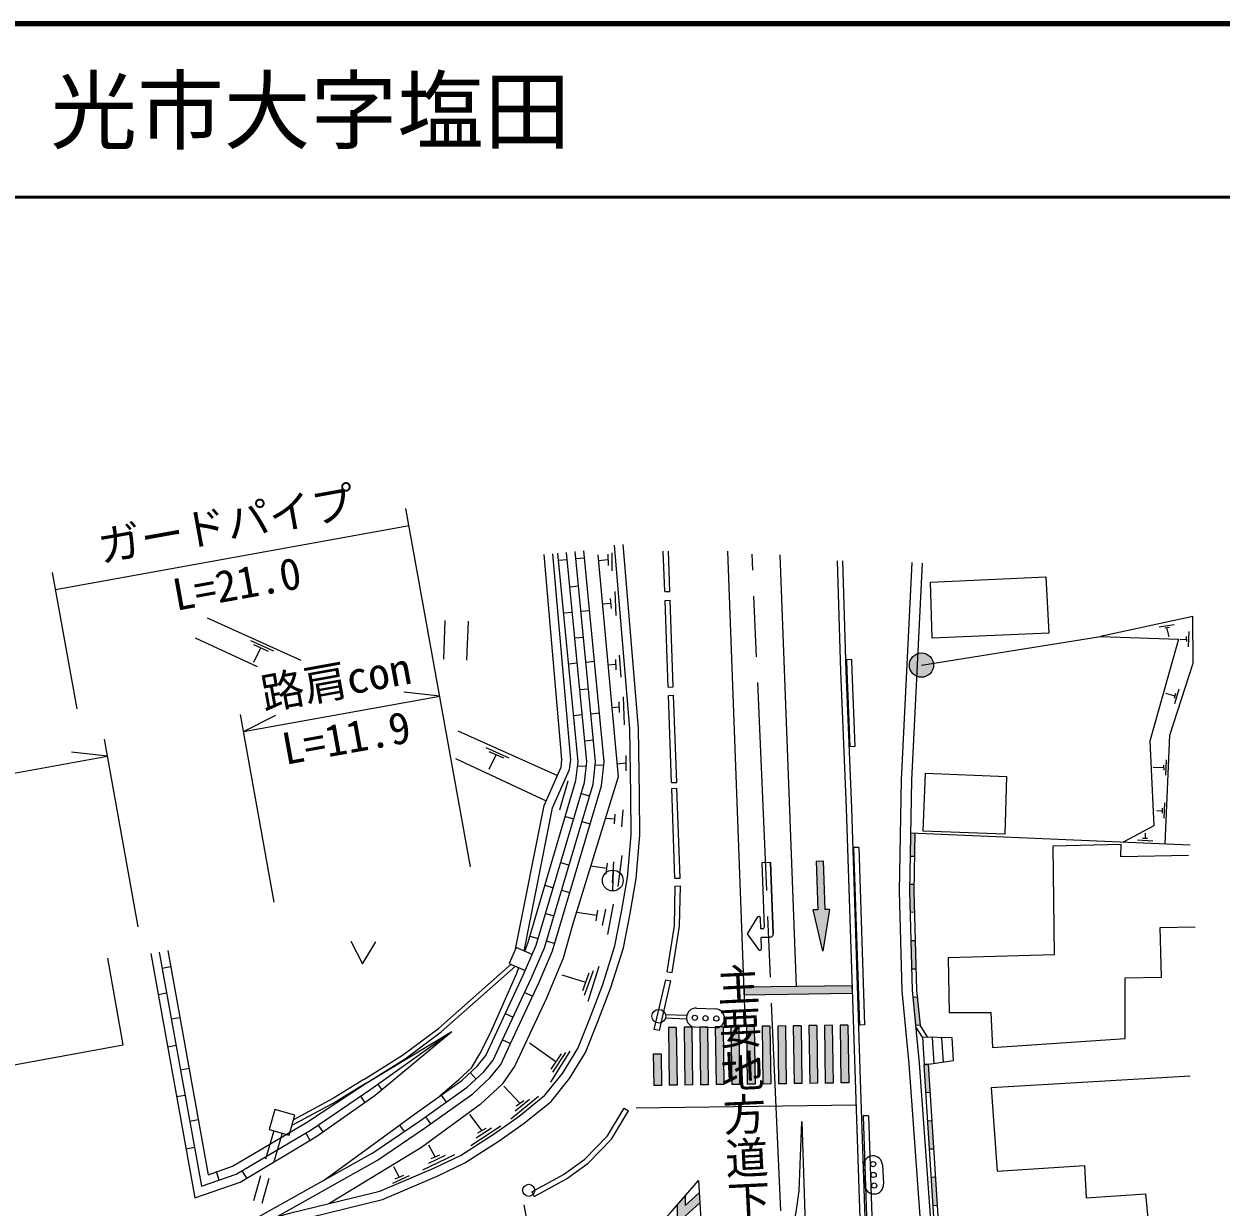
# Model space of a CAD drawing. Units: millimetres at full size, sheet at 1:1000; details may follow other scales. Extents: x 40000 to 680000, y 20000 to 380000.
# Drawn here: x 403496 to 472544, y 311746 to 380000 of the extents above; entities that cross this region are included whole.
import ezdxf
from ezdxf.enums import TextEntityAlignment as Align

# ---------------------------------------------------------------- set-up
doc = ezdxf.new("R2010")
doc.units = ezdxf.units.MM
doc.header["$LTSCALE"] = 1000
doc.linetypes.add('CHAIN', pattern=[18.5, 12, -1.5, 3.5, -1.5])
for name, color, linetype, lineweight in [('M-BGD', 7, 'Continuous', 25), ('M-BMK', 2, 'CHAIN', 13), ('M-STR-HTXT', 7, 'Continuous', 13), ('M-STR-STRC', 7, 'Continuous', 25), ('M-TTL', 2, 'Continuous', 13), ('M-TTL-LINE', 7, 'Continuous', 50)]:
    doc.layers.add(name, color=color, linetype=linetype, lineweight=lineweight)
doc.layers.add('M-BMK-HTXT', color=7, linetype='Continuous')
doc.layers.add('M-TTL-TXT', color=7, linetype='Continuous')
doc.styles.add('@ＭＳ ゴシック', font='')
doc.styles.add('ＭＳ ゴシック', font='')
doc.styles.get('@ＭＳ ゴシック').set_extended_font_data('@MS Gothic')
doc.styles.get('ＭＳ ゴシック').set_extended_font_data('MS Gothic')

msp = doc.modelspace()

# ---------------------------------------------------------------- hatches: boundary and pattern name
at = {"layer": 'M-BGD'}
for points in [[(455737, 342493, 0.41421), (455782, 343482, 0.41421), (454793, 343528, 1)], [(454887, 333310), (454637, 333321), (454611, 331996), (454861, 331991)], [(454829, 330370), (454579, 330374), (454571, 329969), (454607, 328742), (454857, 328749), (454822, 329970)], [(454952, 325475), (454905, 327107), (454655, 327100), (454702, 325468)], [(455181, 322235), (455026, 323860), (454777, 323836), (454932, 322211)], [(455775, 318354), (455671, 319983), (455422, 319967), (455525, 318338)], [(455982, 315094), (455878, 316724), (455629, 316708), (455732, 315078)], [(456189, 311835), (456086, 313465), (455836, 313449), (455940, 311819)]]:
    msp.add_hatch(color=256, dxfattribs=at).paths.add_polyline_path(points)
at = {"layer": 'M-STR-STRC'}
for points in [[(449692, 328910), (449588, 331719), (449191, 331705), (449295, 328895), (449020, 328885), (449582, 326507), (449967, 328920)], [(451263, 324059), (451257, 324509), (445034, 324424), (445051, 323974)], [(441122, 322110), (440672, 322103), (440718, 318770), (441168, 318776)], [(442022, 322122), (441572, 322116), (441617, 318782), (442067, 318788)], [(442922, 322134), (442472, 322128), (442517, 318794), (442967, 318800)], [(443822, 322147), (443372, 322140), (443417, 318807), (443867, 318813)], [(444722, 322159), (444272, 322153), (444317, 318819), (444767, 318825)], [(445621, 322171), (445171, 322165), (445217, 318831), (445667, 318837)], [(446521, 322184), (446071, 322177), (446117, 318844), (446567, 318850)], [(447421, 322196), (446971, 322190), (447017, 318856), (447467, 318862)], [(448321, 322208), (447871, 322202), (447917, 318868), (448367, 318874)], [(449221, 322221), (448771, 322214), (448817, 318881), (449267, 318887)], [(450121, 322233), (449671, 322227), (449717, 318893), (450167, 318899)], [(451021, 322245), (450571, 322239), (450617, 318905), (451067, 318911)], [(440243, 320594), (439793, 320588), (439818, 318757), (440268, 318763)], [(442475, 311997), (442441, 312574), (441631, 311836), (441633, 312391), (441181, 311870), (441171, 309433), (441623, 309915), (441628, 311224)]]:
    msp.add_hatch(color=256, dxfattribs=at).paths.add_polyline_path(points)
h = msp.add_hatch(color=256, dxfattribs=at)
edge = h.paths.add_edge_path()
edge.add_line((446103, 327792), (446003, 327789))

# ---------------------------------------------------------------- linework, layer by layer
at = {"layer": 'M-BGD'}
for p, q in [((437210, 348765), (437192, 349413)), ((437431, 348448), (437432, 349496)), ((434337, 349063), (434835, 349111)), ((435332, 349159), (435830, 349206)), ((437201, 349089), (436621, 349036)), ((434987, 347528), (435485, 347576)), ((437384, 346285), (437333, 346858)), ((437659, 345872), (437605, 347264)), ((434630, 346022), (435128, 346070)), ((435625, 346118), (436123, 346166)), ((437359, 346572), (436851, 346525)), ((414059, 345737), (419467, 343303)), ((427782, 345590), (427696, 343355)), ((429114, 345538), (429028, 343304)), ((468967, 345211), (469836, 345362)), ((413363, 344589), (416952, 342924)), ((435272, 344575), (435770, 344623)), ((455265, 343010), (465600, 344663)), ((469294, 345166), (469569, 345205)), ((469542, 344641), (469418, 345184)), ((470540, 344655), (470549, 344366)), ((470680, 344953), (470647, 344071)), ((416561, 344426), (417896, 343829)), ((416737, 344195), (417586, 343819)), ((416763, 343178), (417162, 344007)), ((470191, 344493), (470544, 344511)), ((435908, 343184), (436406, 343232)), ((437664, 342747), (437635, 343338)), ((437948, 342317), (437856, 343576)), ((434913, 343088), (435411, 343136)), ((437649, 343043), (437176, 342999)), ((435559, 341600), (436056, 341648)), ((438138, 339560), (438074, 341176)), ((469345, 341388), (469876, 341235)), ((469907, 341377), (469845, 341094)), ((470116, 341632), (469868, 340785)), ((437837, 340579), (437402, 340539)), ((437842, 340274), (437833, 340885)), ((435200, 340105), (435698, 340153)), ((436196, 340201), (436693, 340249)), ((428521, 339228), (434266, 336643)), ((435843, 338648), (436341, 338696)), ((430133, 338260), (431468, 337663)), ((430309, 338029), (431158, 337653)), ((430335, 337012), (430734, 337841)), ((438235, 336909), (438231, 337787)), ((428379, 337622), (433625, 335188)), ((435429, 337177), (435935, 337203)), ((436441, 337229), (436947, 337255)), ((438233, 337348), (437700, 337299)), ((468625, 337119), (469238, 337103)), ((469233, 337248), (469242, 336958)), ((469373, 337546), (469340, 336664)), ((434873, 336311), (434387, 334645)), ((435638, 335609), (436118, 335467)), ((469283, 335056), (469251, 334174)), ((434723, 334279), (435202, 334137)), ((437553, 333845), (437605, 334416)), ((437982, 333684), (438058, 334669)), ((468842, 334621), (469148, 334613)), ((469144, 334758), (469153, 334468)), ((435682, 333995), (436161, 333853)), ((437579, 334130), (437030, 334171)), ((470772, 332622), (454637, 333321)), ((468601, 332858), (467720, 332909)), ((468306, 333004), (468016, 333001)), ((468175, 333308), (468161, 333002)), ((434457, 331621), (434936, 331479)), ((437086, 330958), (437151, 331582)), ((437437, 330445), (437517, 331657)), ((437777, 330238), (438006, 332021)), ((454611, 331996), (454861, 331991)), ((437118, 331270), (436179, 331404)), ((437481, 331183), (437435, 329984)), ((433548, 330311), (434027, 330169)), ((454579, 330374), (454829, 330370)), ((434506, 330027), (434986, 329885)), ((433587, 328686), (434067, 328544)), ((436543, 328563), (435360, 328739)), ((436493, 328260), (436594, 328865)), ((436861, 327989), (437065, 328931)), ((437174, 327471), (437508, 329223)), ((454857, 328749), (454607, 328742)), ((432680, 327382), (433159, 327240)), ((433639, 327098), (434118, 326956)), ((454905, 327107), (454655, 327100)), ((411466, 325534), (411958, 325623)), ((436075, 325230), (435712, 324218)), ((436323, 325381), (435811, 323950)), ((436654, 325616), (436027, 323601)), ((454952, 325475), (454702, 325468)), ((434518, 325146), (435894, 324724)), ((411232, 324014), (411724, 324103)), ((432378, 324126), (432831, 323915)), ((455026, 323860), (454777, 323836)), ((411995, 322601), (412487, 322690)), ((431256, 322903), (431710, 322692)), ((455181, 322235), (454932, 322211)), ((455322, 321542), (454937, 322152)), ((455622, 321535), (455181, 322235)), ((411777, 320997), (412269, 321086)), ((431103, 321388), (431556, 321177)), ((432650, 321211), (434183, 320140)), ((455874, 321529), (455969, 320029)), ((456426, 321515), (456515, 320112)), ((434979, 320743), (433866, 318951)), ((434486, 320584), (433880, 319696)), ((434726, 320661), (433975, 319526)), ((412526, 319661), (413018, 319749)), ((455671, 319983), (455422, 319967)), ((429234, 319500), (429573, 319132)), ((424143, 318533), (423921, 318843)), ((431176, 318716), (432112, 317723)), ((455775, 318354), (455525, 318338)), ((412296, 318120), (412789, 318209)), ((423160, 317790), (422918, 318148)), ((427563, 318205), (427854, 317798)), ((433175, 318118), (431588, 316807)), ((432652, 317945), (431835, 317278)), ((432327, 317883), (431896, 317562)), ((426664, 316949), (426955, 316542)), ((429201, 317090), (429898, 316134)), ((413059, 316708), (413551, 316797)), ((420747, 316082), (420472, 316488)), ((425167, 316478), (425436, 316101)), ((431000, 316408), (429275, 315284)), ((430461, 316294), (429573, 315724)), ((430131, 316270), (429666, 315999)), ((455878, 316724), (455629, 316708)), ((417901, 316141), (417427, 314500)), ((418382, 316006), (417907, 314361)), ((420004, 315593), (419748, 316023)), ((412840, 315109), (413332, 315198)), ((426826, 315336), (427210, 314631)), ((455982, 315094), (455732, 315078)), ((428338, 314759), (426481, 313870)), ((427789, 314717), (426834, 314267)), ((427458, 314735), (426963, 314528)), ((414765, 313305), (414601, 313777)), ((416071, 313838), (416326, 313409)), ((417149, 313540), (416733, 312099)), ((425712, 313548), (424757, 313099)), ((424805, 314093), (425133, 313463)), ((425381, 313567), (424886, 313359)), ((417630, 313400), (417213, 311959)), ((456086, 313465), (455836, 313449)), ((456189, 311835), (455940, 311819))]:
    msp.add_line(p, q, dxfattribs=at)
for points in [[(413335, 309802), (418884, 311404), (424016, 312663), (427134, 313981), (428684, 314725), (430627, 315977), (432053, 316980), (433547, 318194), (434557, 319449), (435445, 320892), (436127, 322629), (436881, 324582), (437586, 326824), (437967, 328770), (438314, 330762), (438524, 333221), (438494, 335501), (438436, 339353), (437561, 349935)], [(413448, 309314), (419013, 310921), (424174, 312187), (427339, 313525), (428928, 314288), (430906, 315562), (432355, 316581), (433903, 317839), (434966, 319160), (435894, 320667), (436593, 322448), (437353, 324417), (438071, 326701), (438458, 328679), (438810, 330697), (439024, 333203), (438994, 335508), (438936, 339378), (438059, 349976)], [(415895, 310541), (423623, 314868), (426315, 316699), (429067, 318665), (430030, 319554), (430568, 320226), (431102, 321387), (432750, 324927), (433518, 326691), (436319, 336146), (436463, 337426), (435294, 349559)], [(418009, 311152), (423886, 314442), (426601, 316289), (429383, 318276), (430396, 319212), (430997, 319961), (431556, 321177), (433206, 324721), (433989, 326520), (436811, 336046), (436966, 337422), (435792, 349607)], [(420760, 313265), (423454, 315221), (426029, 317109), (428751, 319054), (429663, 319896), (430140, 320490), (430649, 321597), (432294, 325132), (433047, 326863), (435827, 336246), (435960, 337430), (434796, 349511)], [(431858, 326614), (433507, 334920), (434475, 337117), (434529, 337559), (433502, 349391)], [(432348, 326516), (433987, 334768), (434962, 336983), (435031, 337550), (434000, 349434)], [(432383, 326501), (432577, 327034), (435335, 336346), (435458, 337434), (434298, 349463)], [(436590, 349373), (437767, 336568), (435157, 328078), (434607, 326110), (433627, 323795), (431813, 319893), (431085, 318826), (429804, 317658), (426433, 315179), (421074, 311941)], [(450400, 349022), (450602, 342662), (450920, 334753), (451436, 319079), (451873, 305972), (452442, 292046), (453247, 275380), (453583, 270563), (453854, 267088), (454196, 264849), (454402, 263777)], [(450700, 349032), (450902, 342673), (451219, 334764), (451736, 319089), (452173, 305983), (452742, 292060), (453547, 275398), (453882, 270585), (454152, 267122), (454492, 264900), (454697, 263834)], [(454715, 348927), (454098, 336400), (453971, 329966), (454138, 324213), (454539, 320003), (455980, 300011)], [(455314, 348898), (454698, 336380), (454571, 329969), (454737, 324250), (455137, 320053), (456578, 300054)], [(469327, 332685), (469599, 338968), (470940, 343118), (470923, 345807), (465600, 344663), (470080, 344502), (468442, 338626), (468663, 333731), (466899, 332790)], [(454887, 333310), (454822, 329970), (454987, 324266), (455181, 322235)], [(470673, 332018), (466756, 331951), (466778, 332663), (462837, 332574), (462917, 326293), (456811, 326126), (456864, 322972), (459260, 322972), (459360, 320947), (467015, 321462), (467013, 324975), (469109, 325003), (469031, 327883), (471054, 327914)], [(422359, 327094), (423024, 325772), (423789, 327039)], [(382717, 326038), (384826, 314761), (389557, 315531), (389206, 317383), (395754, 318650), (396138, 316721), (399118, 317340), (398825, 319207), (409224, 321104), (408333, 326113)], [(410807, 326367), (413350, 312284), (415958, 313190), (420332, 315789), (423754, 318210), (428181, 321883)], [(411299, 326456), (413738, 312948), (415746, 313645), (420060, 316208), (423510, 318549), (428181, 321883)], [(411791, 326545), (414127, 313612), (415534, 314101), (419787, 316628), (423238, 318888), (428181, 321883)], [(423105, 319100), (425334, 320505), (427403, 322039), (431599, 325751)], [(423238, 318888), (425475, 320299), (427561, 321845), (431853, 325641)], [(427491, 318153), (428576, 319104), (429305, 319781), (429792, 320582), (430405, 321790), (431925, 325243), (432041, 325560)], [(462984, 305463), (459412, 302798), (456192, 307844), (455423, 319945)], [(462835, 305663), (459478, 303159), (456438, 307924), (455671, 319983)], [(423105, 319100), (421360, 318027), (419043, 316784)], [(470772, 319292), (459290, 318624), (459634, 313821), (464668, 314152), (464771, 312281), (468180, 312514), (468377, 310508), (470422, 310631)], [(423236, 318887), (421485, 317810), (418949, 316450)]]:
    msp.add_lwpolyline(points, dxfattribs=at)
for points in [[(462429, 348104), (462619, 344851), (455878, 344566), (455787, 347795)], [(460166, 336578), (460081, 333249), (455360, 333423), (455503, 336783)], [(431889, 326715), (431492, 325797), (432410, 325400), (432807, 326318)], [(455322, 321542), (455423, 319945), (457110, 320203), (457028, 321500)], [(417961, 317371), (417636, 316215), (418792, 315891), (419116, 317046)]]:
    msp.add_lwpolyline(points, close=True, dxfattribs=at)
for centre, radius in [((455265, 343010), 700), ((437458, 330583), 600), ((432610, 312713), 350)]:
    msp.add_circle(centre, radius, dxfattribs=at)
at = {"layer": 'M-BMK'}
msp.add_line((448758, 274562), (445494, 349416), dxfattribs=at)
at = {"layer": 'M-STR-HTXT'}
for p, q in [((429261, 331377), (425529, 352043)), ((405324, 347378), (425707, 351058)), ((406568, 340489), (405146, 348362)), ((416157, 339172), (427484, 341218)), ((427484, 341218), (425409, 341453)), ((417934, 329331), (415979, 340156)), ((416157, 339172), (418018, 340118)), ((410089, 327915), (408134, 338740)), ((374704, 331688), (408312, 337756)), ((408312, 337756), (406237, 337991))]:
    msp.add_line(p, q, dxfattribs=at)
at = {"layer": 'M-STR-STRC'}
for p, q in [((440457, 347254), (440375, 349580)), ((440757, 347264), (440675, 349591)), ((445118, 322164), (444102, 349583)), ((448047, 324472), (447123, 349376)), ((440457, 347254), (440757, 347264)), ((440476, 346737), (440776, 346748)), ((440652, 341743), (440476, 346737)), ((440952, 341754), (440776, 346748)), ((451231, 343331), (450931, 343321)), ((450931, 343321), (450952, 342675)), ((440652, 341743), (440952, 341754)), ((440669, 341261), (440969, 341272)), ((440846, 336233), (440669, 341261)), ((441146, 336244), (440969, 341272)), ((451427, 338313), (451127, 338301)), ((440846, 336233), (441146, 336244)), ((440858, 335892), (441158, 335902)), ((441041, 330712), (440858, 335892)), ((441340, 330722), (441158, 335902)), ((451645, 332491), (451345, 332481)), ((451345, 332481), (451682, 322247)), ((451645, 332491), (451982, 322257)), ((446562, 331618), (446062, 331600)), ((446062, 331600), (446200, 327896)), ((446562, 331618), (446714, 327515)), ((449191, 331705), (449588, 331719)), ((449191, 331705), (449295, 328895)), ((449588, 331719), (449692, 328910)), ((441041, 330712), (441340, 330722)), ((441056, 330258), (441356, 330269)), ((449295, 328895), (449020, 328885)), ((449582, 326507), (449020, 328885)), ((449967, 328920), (449582, 326507)), ((449967, 328920), (449692, 328910)), ((445795, 328457), (445213, 327509)), ((446003, 327789), (445980, 328408)), ((445213, 327509), (445864, 326608)), ((446103, 327792), (446003, 327789)), ((446522, 327308), (446022, 327289)), ((446045, 326670), (446022, 327289)), ((440595, 325324), (440891, 325276)), ((440146, 321922), (440814, 324793)), ((440521, 324861), (440814, 324793)), ((451257, 324509), (445034, 324424)), ((445034, 324424), (445041, 323974)), ((451263, 324059), (445041, 323974)), ((451257, 324509), (451263, 324059)), ((442281, 323219), (443380, 323176)), ((441706, 322590), (440495, 322637)), ((441714, 322790), (440502, 322837)), ((440146, 321922), (439854, 321990)), ((441122, 322110), (440672, 322103)), ((440672, 322103), (440718, 318770)), ((441122, 322110), (441168, 318776)), ((442022, 322122), (441572, 322116)), ((441572, 322116), (441617, 318782)), ((442022, 322122), (442067, 318788)), ((443338, 322077), (442239, 322119)), ((442922, 322134), (442472, 322128)), ((442472, 322128), (442517, 318794)), ((442922, 322134), (442967, 318800)), ((443822, 322147), (443372, 322140)), ((443372, 322140), (443417, 318807)), ((443822, 322147), (443867, 318813)), ((444722, 322159), (444272, 322153)), ((444272, 322153), (444317, 318819)), ((444722, 322159), (444767, 318825)), ((445621, 322171), (445171, 322165)), ((445171, 322165), (445217, 318831)), ((445621, 322171), (445667, 318837)), ((446521, 322184), (446071, 322177)), ((446071, 322177), (446117, 318844)), ((446521, 322184), (446567, 318850)), ((447421, 322196), (446971, 322190)), ((446971, 322190), (447017, 318856)), ((447421, 322196), (447467, 318862)), ((448321, 322208), (447871, 322202)), ((447871, 322202), (447917, 318868)), ((448321, 322208), (448367, 318874)), ((449221, 322221), (448771, 322214)), ((448771, 322214), (448817, 318881)), ((449221, 322221), (449267, 318887)), ((450121, 322233), (449671, 322227)), ((449671, 322227), (449717, 318893)), ((450121, 322233), (450167, 318899)), ((451021, 322245), (450571, 322239)), ((450571, 322239), (450617, 318905)), ((451021, 322245), (451067, 318911)), ((451982, 322257), (451682, 322247)), ((439793, 320588), (440243, 320594)), ((439793, 320588), (439818, 318757)), ((440243, 320594), (440268, 318763)), ((440268, 318763), (439818, 318757)), ((441168, 318776), (440718, 318770)), ((442067, 318788), (441617, 318782)), ((442967, 318800), (442517, 318794)), ((443867, 318813), (443417, 318807)), ((444767, 318825), (444317, 318819)), ((445667, 318837), (445217, 318831)), ((446567, 318850), (446117, 318844)), ((447467, 318862), (447017, 318856)), ((448367, 318874), (447917, 318868)), ((449267, 318887), (448817, 318881)), ((450167, 318899), (449717, 318893)), ((451067, 318911), (450617, 318905)), ((451485, 317626), (438810, 317453)), ((438107, 317449), (438365, 317295)), ((452205, 317016), (451906, 317006)), ((453020, 314175), (453074, 313076)), ((451975, 313022), (451922, 314121)), ((432786, 312628), (432929, 312364)), ((442441, 312574), (441631, 311836)), ((441633, 312391), (441631, 311836)), ((432321, 311871), (435133, 297287)), ((441181, 311870), (441171, 309433)), ((442475, 311997), (441628, 311224))]:
    msp.add_line(p, q, dxfattribs=at)
for points in [[(450931, 343321), (450952, 342676), (451127, 338304)], [(451231, 343331), (451252, 342685), (451427, 338313)], [(440595, 325324), (441017, 327976), (441056, 330258)], [(440891, 325276), (441316, 327950), (441356, 330269)], [(439854, 321990), (440519, 324851), (440521, 324861)], [(432786, 312628), (434621, 313622), (435838, 314502), (437155, 315856), (438107, 317449)], [(432929, 312364), (434781, 313367), (436035, 314274), (437395, 315672), (438365, 317295)], [(451906, 317006), (452273, 305987), (452470, 301166)], [(452205, 317016), (452573, 305998), (452770, 301178)]]:
    msp.add_lwpolyline(points, dxfattribs=at)
for points in [[(448366, 316682), (448780, 303615), (448018, 304648), (447573, 305062), (447040, 305502), (446391, 305869), (445999, 305991), (446493, 306971), (447096, 308050), (447668, 309646), (448045, 311453), (448217, 312690)], [(433279, 306904), (435286, 307552), (437014, 308460), (438188, 309189), (439649, 310342), (440770, 311397), (442399, 313274), (442534, 311002), (441803, 310108), (440961, 309210), (439984, 308318), (439213, 307769), (437513, 307417), (433768, 306967)]]:
    msp.add_lwpolyline(points, close=True, dxfattribs=at)
for centre, radius in [((440111, 322752), 400), ((442194, 322666), 150), ((442813, 322642), 150), ((443433, 322618), 150), ((452473, 314222), 150), ((452504, 313603), 150), ((452534, 312984), 150)]:
    msp.add_circle(centre, radius, dxfattribs=at)
for centre, radius, start, end in [((445880, 328404), 100, 2.12337, 148.4333), ((446100, 327892), 100, 272.12337, 2.12337), ((446514, 327507), 200, 272.18772, 2.12337), ((445945, 326666), 100, 215.81344, 2.12337), ((442260, 322669), 550, 87.79411, 177.79411), ((443359, 322627), 550, 357.79411, 87.79411), ((442260, 322669), 550, 177.79411, 267.79411), ((443359, 322627), 550, 267.79411, 357.79411), ((452471, 314148), 550, 92.79411, 182.79411), ((452471, 314148), 550, 2.79411, 92.79411), ((452525, 313049), 550, 182.79411, 272.79411), ((452525, 313049), 550, 272.79411, 2.79411)]:
    msp.add_arc(centre, radius, start, end, dxfattribs=at)
at = {"layer": 'M-TTL', "lineweight": 140}
msp.add_line((680000, 380000), (40000, 380000), dxfattribs=at)
at = {"layer": 'M-TTL'}
msp.add_line((446003, 327789), (445980, 328408), dxfattribs=at)
for points in [[(446714, 327515), (446562, 331618), (446062, 331600), (446200, 327896)], [(445795, 328457), (445213, 327509), (445864, 326608)], [(446045, 326670), (446022, 327289), (446522, 327308)]]:
    msp.add_lwpolyline(points, dxfattribs=at)
for centre, radius, start, end in [((445880, 328404), 100, 2.12337, 148.4333), ((446100, 327892), 100, 272.12337, 2.12337), ((446514, 327507), 200, 272.18772, 2.12337), ((445945, 326666), 100, 215.81344, 2.12337)]:
    msp.add_arc(centre, radius, start, end, dxfattribs=at)
at = {"layer": 'M-TTL-LINE'}
msp.add_line((40000, 370000), (680000, 370000), dxfattribs=at)

# ---------------------------------------------------------------- texts
at = {"layer": 'M-BMK-HTXT', "style": '@ＭＳ ゴシック'}
msp.add_text('主要地方道下松田布施線', height=1833, rotation=272.794, dxfattribs=at).set_placement((443140, 325776), align=Align.BOTTOM_LEFT)
at = {"layer": 'M-STR-HTXT', "style": 'ＭＳ ゴシック'}
for s, p in [('ガードパイプ', (415422, 349709)), ('路肩con', (421742, 340649))]:
    msp.add_text(s, height=1833, rotation=10.235, dxfattribs=at).set_placement(p, align=Align.BOTTOM_CENTER)
for s, p in [('L=21.0', (415615, 348608)), ('L=11.9', (421922, 339722))]:
    msp.add_text(s, height=1833, rotation=10.235, dxfattribs=at).set_placement(p, align=Align.TOP_CENTER)
at = {"layer": 'M-TTL-TXT', "style": 'ＭＳ ゴシック'}
msp.add_text('光市大字塩田', height=3666, dxfattribs=at).set_placement((405024, 375000), align=Align.MIDDLE_LEFT)

doc.saveas('drawing.dxf')
